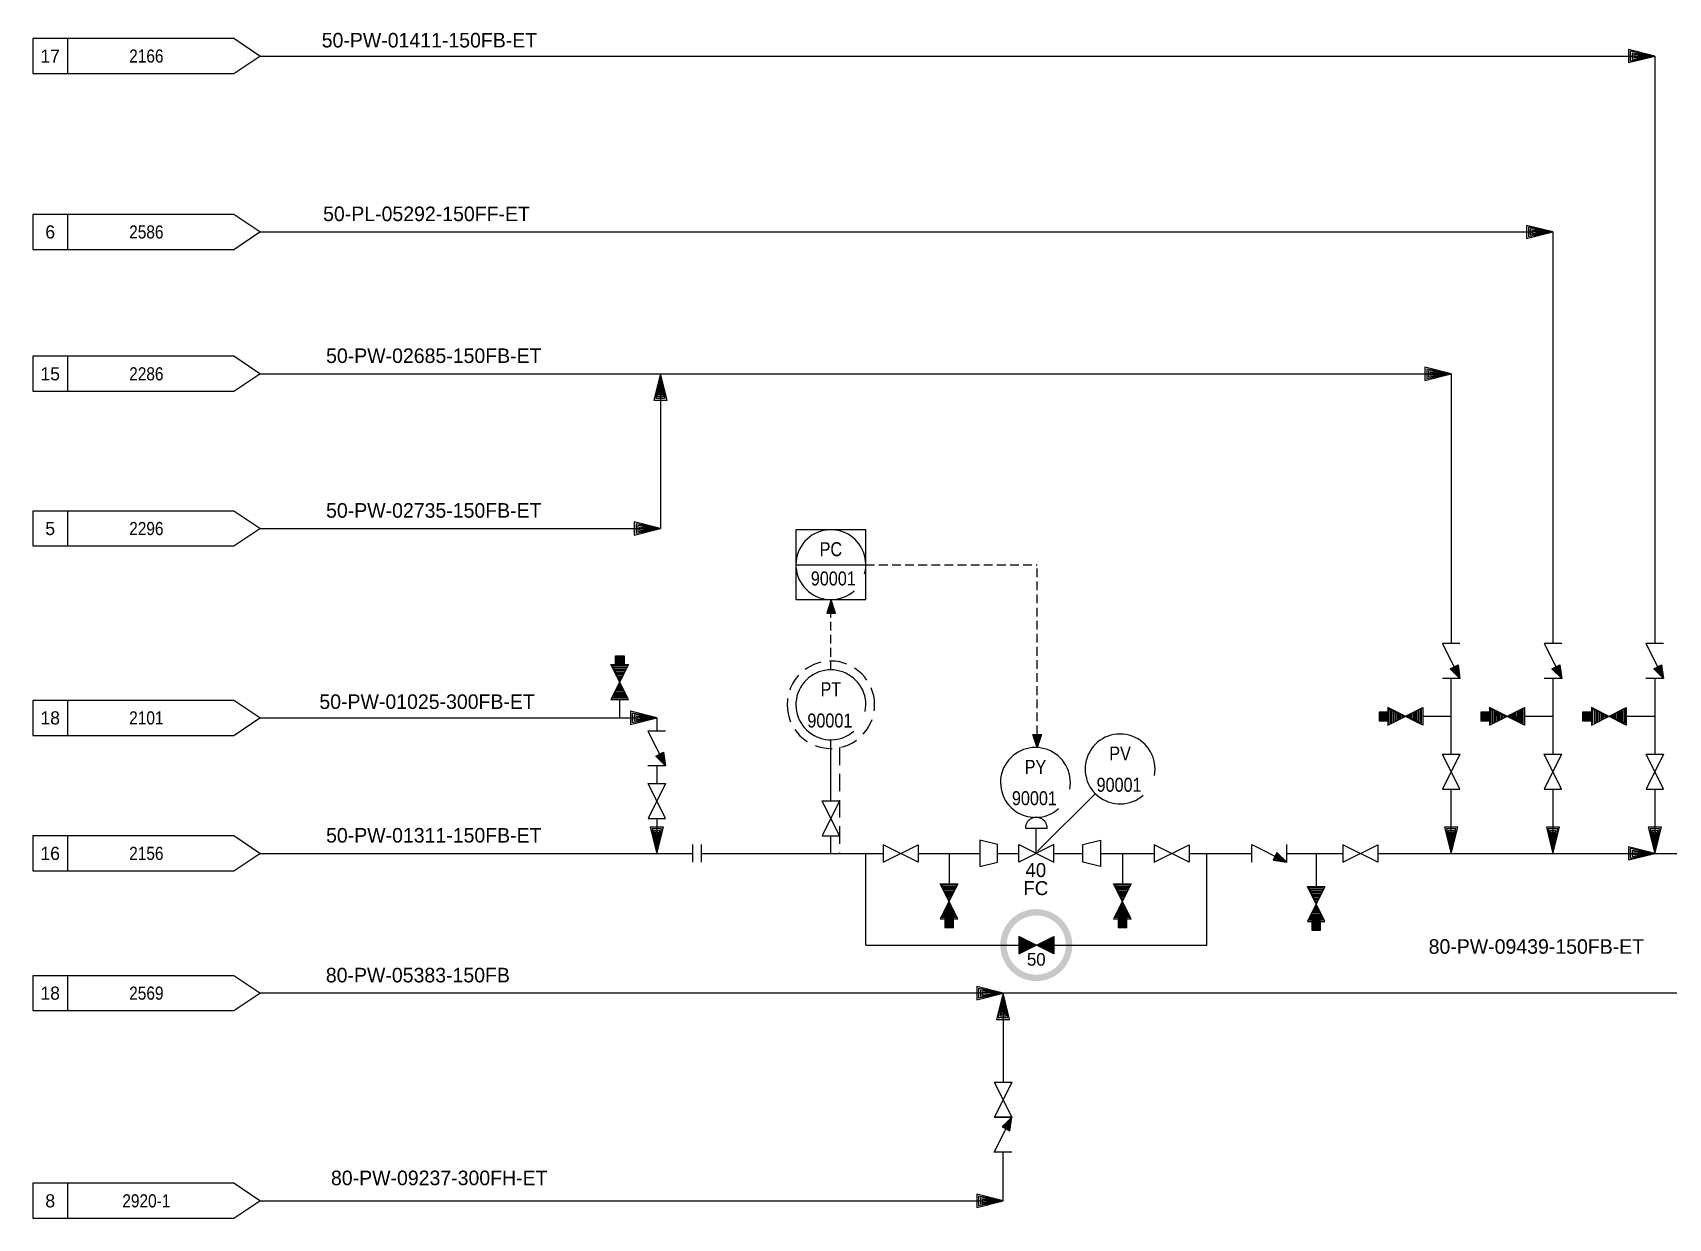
# Model space of a CAD drawing. Extents: x 31 to 826, y 171 to 558.
# Drawn here: x 31.1 to 311.8, y 354.9 to 558.4 of the extents above; entities that cross this region are included whole.
import ezdxf
from ezdxf.enums import TextEntityAlignment as Align

# ---------------------------------------------------------------- set-up
doc = ezdxf.new("R2010")
doc.units = 0
doc.header["$LTSCALE"] = 12
doc.header["$MEASUREMENT"] = 0
doc.linetypes.add('HIDDEN', pattern=[0.375, 0.25, -0.125])
doc.linetypes.add('HIDDEN2', pattern=[0.1875, 0.125, -0.0625])
for name, color, linetype in [('ATEXT', 7, 'Continuous'), ('CODE', 1, 'Continuous'), ('CTW', 6, 'Continuous'), ('EL', 3, 'HIDDEN'), ('ELECT', 3, 'HIDDEN2'), ('FREE-TEXT', 1, 'Continuous'), ('GRA', 7, 'Continuous'), ('INS', 2, 'Continuous'), ('INSATT', 2, 'Continuous'), ('INST', 2, 'Continuous'), ('MAJORP', 6, 'Continuous'), ('MIN', 6, 'Continuous'), ('MINORP', 6, 'Continuous'), ('PIP', 1, 'Continuous'), ('REV', 2, 'Continuous'), ('TEXT', 7, 'Continuous')]:
    doc.layers.add(name, color=color, linetype=linetype)
doc.styles.add('INS_TAG', font='Dengl.ttf')
doc.styles.add('LETTER', font='Dengl.ttf')
doc.styles.get("Standard").update_dxf_attribs({"font": 'Dengl.ttf'})
doc.styles.add('style1', font='Dengl.ttf')
doc.styles.add('VAL_TAG', font='Dengl.ttf')

# ---------------------------------------------------------------- blocks, each defined once
blk = doc.blocks.new('AA2')
at = {"layer": 'GRA', "color": 7, "linetype": 'Continuous'}
blk.add_lwpolyline([(0, 0), (0.188, 0.047), (0.188, -0.047), (0, 0), (0.175, 0.034), (0.175, -0.034), (0, 0), (0.162, 0.021), (0.162, -0.022), (0, 0), (0.15, 0.01), (0.15, -0.011), (0, 0), (0.139, 0)], dxfattribs=at)
blk = doc.blocks.new('mis007')
blk.add_line((-1.375, -0.125), (-1.375, 0.125))
blk.add_lwpolyline([(-0.1875, -0.125), (0, 0), (-0.1875, 0.125), (-1.625, 0.125), (-1.625, -0.125)], close=True)
at = {"style": 'style1'}
for tag, p in [('#', (-1.5, -0.046875)), ('DWG.NUMBER', (-0.6875, -0.046875))]:
    blk.add_attdef(tag, text='', height=0.09375, dxfattribs=at).set_placement(p, align=Align.CENTER)
blk = doc.blocks.new('VALLGA')
for p, q in [((0.125, -0.062), (-0.125, 0.062)), ((-0.125, -0.062), (0.125, 0.062)), ((-0.125, 0.062), (-0.125, -0.062)), ((0.125, 0.062), (0.125, -0.062))]:
    blk.add_line(p, q)
at = {"layer": 'CODE', "style": 'VAL_TAG'}
for tag, p in [('DISPLAY', (0, 0.09)), ('VALVE_CODE', (0, -0.186))]:
    blk.add_attdef(tag, text='', height=0.09, dxfattribs=at).set_placement(p, align=Align.CENTER)
at = {"layer": 'CODE', "style": 'VAL_TAG', "flags": 1}
for tag, p in [('VALVE_SIZE', (0, -0.31)), ('VALVE_LINE', (0, -0.434)), ('VALVE_SPEC', (0, -0.559)), ('VALVE_FITT', (0, -0.684)), ('VALVE_DWG', (0, -0.809))]:
    blk.add_attdef(tag, text='', height=0.09, dxfattribs=at).set_placement(p, align=Align.CENTER)
blk = doc.blocks.new('VALLGLC')
for p, q in [((-0.125, -0.062), (0.125, 0.062)), ((0.125, -0.062), (-0.125, 0.062)), ((-0.125, 0.062), (-0.125, -0.062)), ((0.125, 0.062), (0.125, -0.062))]:
    blk.add_line(p, q)
at = {"const_width": 0.469}
blk.add_lwpolyline([(0.023, 0, 1), (-0.023, 0, 1)], format="xyb", close=True, dxfattribs=at)
for p in [(-0.125, 0), (0.125, 0)]:
    blk.add_point(p)
for points in [[(0, 0), (-0.125, -0.062), (-0.125, 0.062)], [(0, 0), (0.125, -0.062), (0.125, 0.062)]]:
    blk.add_solid(points)
at = {"layer": 'CODE', "style": 'VAL_TAG'}
blk.add_attdef('VALVE_CODE', text='', height=0.09, dxfattribs=at).set_placement((0, -0.182), align=Align.CENTER)
at = {"layer": 'CODE', "style": 'VAL_TAG', "flags": 1}
for tag, p in [('VALVE_SIZE', (0, -0.314)), ('VALVE_LINE', (0, -0.453)), ('VALVE_SPEC', (0, -0.578)), ('VALVE_FITT', (0, -0.703)), ('VALVE_DWG', (0, -0.828))]:
    blk.add_attdef(tag, text='', height=0.09, dxfattribs=at).set_placement(p, align=Align.CENTER)
at = {"layer": 'TEXT', "style": 'VAL_TAG'}
blk.add_attdef('DISPLAY', text='', height=0.09, dxfattribs=at).set_placement((0, 0.093), align=Align.CENTER)
blk = doc.blocks.new('PIP2')
at = {"layer": 'ATEXT', "color": 7, "linetype": 'Continuous'}
for p, q in [((-0.063, 0), (-0.063, 0)), ((0.063, 0), (0.063, 0))]:
    blk.add_line(p, q, dxfattribs=at)
at = {"layer": 'PIP', "color": 1, "linetype": 'Continuous'}
blk.add_lwpolyline([(0.063, -0.063), (0.063, -0.063), (-0.063, -0.094), (-0.063, 0.094), (0.063, 0.063), (0.063, -0.063)], dxfattribs=at)
blk = doc.blocks.new('VC1')
at = {"layer": 'PIP', "color": 1, "linetype": 'Continuous'}
for points in [[(-0.125, -0.063), (-0.125, -0.063), (-0.125, 0.063), (0.125, -0.063), (0.125, 0.063)], [(0.125, -0.063), (0.055, 0.007), (0.027, -0.049), (0.125, -0.063), (0.055, 0.003), (0.031, -0.046), (0.125, -0.063), (0.055, -0.001), (0.034, -0.043), (0.125, -0.063), (0.055, -0.006), (0.038, -0.041), (0.125, -0.063), (0.055, -0.01), (0.041, -0.038), (0.125, -0.063), (0.056, -0.013), (0.044, -0.037), (0.125, -0.063), (0.057, -0.015), (0.046, -0.036), (0.125, -0.063), (0.058, -0.018), (0.049, -0.035), (0.125, -0.063), (0.059, -0.021), (0.052, -0.035), (0.125, -0.063), (0.059, -0.023), (0.054, -0.034), (0.125, -0.063), (0.06, -0.026), (0.057, -0.033), (0.125, -0.063), (0.061, -0.028), (0.059, -0.032), (0.125, -0.063), (0.06, -0.03)]]:
    blk.add_lwpolyline(points, dxfattribs=at)
blk = doc.blocks.new('AA3')
at = {"layer": 'GRA', "color": 7, "linetype": 'Continuous'}
blk.add_lwpolyline([(0, 0), (0.094, 0.031), (0.094, -0.031), (0, 0), (0.088, 0.02), (0.088, -0.02), (0, 0), (0.082, 0.012), (0.082, -0.012), (0, 0), (0.076, 0.006), (0.076, -0.006), (0, 0), (0.072, 0)], dxfattribs=at)
blk = doc.blocks.new('VN1')
at = {"layer": 'PIP', "color": 1, "linetype": 'Continuous'}
for points in [[(-0.125, -0.063), (-0.125, -0.063), (0.125, 0.063), (0.125, -0.063), (-0.125, 0.063), (-0.125, -0.063)], [(-0.116, -0.051), (-0.116, 0.053), (-0.106, 0.048), (-0.106, -0.047), (-0.098, -0.043), (-0.098, 0.043), (-0.089, 0.039), (-0.089, -0.039), (-0.081, -0.035), (-0.081, 0.035), (-0.072, 0.032), (-0.071, -0.032), (-0.064, -0.028), (-0.064, 0.028), (-0.056, 0.024), (-0.056, -0.023), (-0.048, -0.019), (-0.048, 0.02), (-0.04, 0.016), (-0.04, -0.016), (-0.033, -0.012), (-0.033, 0.012), (-0.024, 0.008), (-0.024, -0.008), (-0.018, -0.005), (-0.018, 0.006), (-0.012, 0.003), (-0.012, -0.002), (-0.006, 0)], [(0.116, -0.051), (0.116, 0.053), (0.106, 0.048), (0.106, -0.047), (0.098, -0.043), (0.098, 0.043), (0.089, 0.039), (0.089, -0.039), (0.081, -0.035), (0.081, 0.035), (0.072, 0.032), (0.071, -0.032), (0.064, -0.028), (0.064, 0.028), (0.056, 0.024), (0.056, -0.023), (0.048, -0.019), (0.048, 0.02), (0.04, 0.016), (0.04, -0.016), (0.033, -0.012), (0.033, 0.012), (0.024, 0.008), (0.024, -0.008), (0.018, -0.005), (0.018, 0.006), (0.012, 0.003), (0.012, -0.002), (0.006, 0)]]:
    blk.add_lwpolyline(points, dxfattribs=at)
blk = doc.blocks.new('plug')
for p, q in [((0, 0.03125), (0.0625, 0.03125)), ((0, -0.03125), (0, 0.03125)), ((0.0625, 0.03125), (0.0625, -0.03125)), ((0.0625, -0.03125), (0, -0.03125))]:
    blk.add_line(p, q)
at = {"const_width": 0.0625}
blk.add_lwpolyline([(0.03125, -0.03125), (0.03125, 0.03125)], dxfattribs=at)
blk = doc.blocks.new('-IVC1')
for p, q in [((0, 0.258), (0, 0.258)), ((-0.125, 0), (-0.125, 0)), ((0.125, 0), (0.125, 0))]:
    blk.add_line(p, q)
for points in [[(0.078, 0.179), (0.078, 0.183), (0.078, 0.188), (0.077, 0.192), (0.076, 0.196), (0.075, 0.2), (0.074, 0.204), (0.073, 0.207), (0.071, 0.211), (0.07, 0.215), (0.068, 0.218), (0.066, 0.222), (0.063, 0.225), (0.061, 0.229), (0.058, 0.232), (0.055, 0.235), (0.052, 0.237), (0.049, 0.24), (0.046, 0.243), (0.043, 0.245), (0.039, 0.247), (0.035, 0.249), (0.032, 0.251), (0.028, 0.252), (0.024, 0.254), (0.02, 0.255), (0.016, 0.256), (0.012, 0.257), (0.008, 0.257), (0.004, 0.257), (0, 0.258), (-0.004, 0.257), (-0.008, 0.257), (-0.012, 0.257), (-0.016, 0.256), (-0.02, 0.255), (-0.024, 0.254), (-0.028, 0.252), (-0.032, 0.251), (-0.035, 0.249), (-0.039, 0.247), (-0.043, 0.245), (-0.046, 0.243), (-0.049, 0.24), (-0.052, 0.237), (-0.055, 0.235), (-0.058, 0.232), (-0.061, 0.229), (-0.063, 0.225), (-0.066, 0.222), (-0.068, 0.218), (-0.07, 0.215), (-0.071, 0.211), (-0.073, 0.207), (-0.074, 0.204), (-0.075, 0.2), (-0.076, 0.196), (-0.077, 0.192), (-0.078, 0.188), (-0.078, 0.183), (-0.078, 0.179)], [(-0.078, 0.179), (-0.078, 0.179), (0.078, 0.179)], [(0, 0), (0, 0), (0, 0.179)], [(-0.125, -0.063), (-0.125, -0.063), (-0.125, 0.063), (0.125, -0.063), (0.125, 0.063), (-0.125, -0.063)]]:
    blk.add_lwpolyline(points)
blk = doc.blocks.new('INS07_new')
blk.add_lwpolyline([(-0.25, 0.25), (-0.25, -0.25), (0.25, -0.25), (0.25, 0.25)], close=True)
blk.add_lwpolyline([(-0.25, 0), (0.25, 0)])
blk.add_arc((0, 0), 0.25, 345.0872, 311.8048)
at = {"style": 'INS_TAG', "flags": 1}
blk.add_attdef('INS_HOST', text='', height=0.1, dxfattribs=at).set_placement((0, 0.269), align=Align.CENTER)
at = {"style": 'INS_TAG', "width": 0.8649}
for tag, p in [('INS_SERVICE', (0, 0.061)), ('INS_NUM', (0, -0.162))]:
    blk.add_attdef(tag, text='', height=0.1, dxfattribs=at).set_placement(p, align=Align.CENTER)
blk = doc.blocks.new('INS01B')
blk.add_arc((0, 0), 0.25, 349.1931, 311.4096)
at = {"style": 'INS_TAG', "flags": 1}
blk.add_attdef('INS_HOST', text='', height=0.1, dxfattribs=at).set_placement((0, 0.269), align=Align.CENTER)
at = {"style": 'INS_TAG'}
blk.add_attdef('INS_SERVICE', text='', height=0.1, dxfattribs=at).set_placement((0, 0.061), align=Align.CENTER)
blk.add_attdef('INS_NUM', (-0.168, -0.163), '', height=0.1, dxfattribs=at)

msp = doc.modelspace()

# ---------------------------------------------------------------- linework, layer by layer
at = {"layer": 'CTW'}
for p, q in [((131.86, 440.75), (131.86, 443.91)), ((70.11, 417.5), (144.34, 417.5)), ((261.93, 417.5), (318.37, 417.5))]:
    msp.add_line(p, q, dxfattribs=at)
at = {"layer": 'EL'}
msp.add_line((169.58, 435.65), (169.58, 417.5), dxfattribs=at)
msp.add_lwpolyline([(175.58, 443, 1), (160.58, 443, 1)], format="xyb", close=True, dxfattribs=at)
at = {"layer": 'ELECT'}
for p in [(174.08, 467.05), (203.48, 435.67)]:
    msp.add_line(p, (203.48, 467.05), dxfattribs=at)
msp.add_lwpolyline([(168.08, 449), (168.08, 461.06)], dxfattribs=at)
at = {"layer": 'INST'}
msp.add_line((168.08, 426.5), (168.08, 437), dxfattribs=at)
at = {"layer": 'MAJORP'}
msp.add_line((280.87, 393.5), (267.37, 393.5), dxfattribs=at)
at = {"layer": 'MIN', "color": 6, "linetype": 'Continuous'}
for p, q in [((70.12, 554.36), (309.46, 554.36)), ((309.46, 554.36), (309.46, 453.5)), ((70.12, 524.17), (291.99, 524.17)), ((291.99, 524.17), (291.99, 453.5)), ((70.12, 499.82), (274.52, 499.82)), ((138.85, 499.82), (138.85, 473.26)), ((274.52, 499.82), (274.52, 453.5)), ((70.12, 473.26), (138.85, 473.26)), ((274.52, 434.52), (274.52, 447.5)), ((291.99, 447.5), (291.99, 434.52)), ((309.46, 447.5), (309.46, 434.52)), ((70.11, 440.75), (138.21, 440.75)), ((274.52, 417.5), (274.52, 428.52)), ((291.99, 428.52), (291.99, 417.5)), ((309.46, 428.52), (309.46, 417.5)), ((145.84, 417.5), (177.08, 417.5)), ((174.08, 401.75), (174.08, 417.5)), ((183.08, 417.5), (193.67, 417.5)), ((196.67, 417.5), (200.33, 417.5)), ((206.33, 417.5), (211.34, 417.5)), ((214.34, 417.5), (223.58, 417.5)), ((229.58, 417.5), (240.31, 417.5)), ((232.58, 401.75), (232.58, 417.5)), ((246.31, 417.5), (255.93, 417.5)), ((251.36, 417.5), (251.36, 411.8)), ((174.08, 401.75), (200.33, 401.75)), ((206.33, 401.75), (232.58, 401.75)), ((267.37, 393.5), (70.12, 393.5)), ((197.62, 393.5), (197.62, 378.22)), ((329.62, 393.5), (280.87, 393.5)), ((197.62, 357.86), (197.62, 366.22)), ((70.12, 357.86), (197.62, 357.86))]:
    msp.add_line(p, q, dxfattribs=at)
at = {"layer": 'MIN'}
for p, q in [((138.21, 440.75), (138.21, 438.5)), ((138.21, 432.5), (138.21, 429.5)), ((138.21, 423.5), (138.21, 417.5))]:
    msp.add_line(p, q, dxfattribs=at)
at = {"layer": 'MINORP'}
for p, q in [((274.52, 441.01), (269.64, 441.01)), ((291.99, 441.01), (287.11, 441.01)), ((309.46, 441.01), (304.58, 441.01)), ((168.08, 417.5), (168.08, 420.5))]:
    msp.add_line(p, q, dxfattribs=at)
for points in [[(188.37, 417.5), (188.37, 412.25)], [(218.12, 417.5), (218.12, 412.25)]]:
    msp.add_lwpolyline(points, dxfattribs=at)
at = {"layer": 'PIP'}
for p, q in [((144.34, 419), (144.34, 416)), ((145.84, 419), (145.84, 416))]:
    msp.add_line(p, q, dxfattribs=at)
at = {"layer": 'REV'}
msp.add_line((213.46, 427.74), (203.53, 417.87), dxfattribs=at)

# ---------------------------------------------------------------- block references
ref = msp.add_blockref('mis007', (70.12, 554.36), dxfattribs=dict(xscale=24, yscale=24, zscale=24))
ref.add_attrib('#', '17', dxfattribs={"height": 2.25, "style": 'style1'}).set_placement((34.12, 553.23), align=Align.CENTER)
ref.add_attrib('DWG.NUMBER', '2166', dxfattribs={"height": 2.25, "style": 'style1', "width": 0.88}).set_placement((50.62, 554.36), align=Align.MIDDLE_CENTER)
at = {"color": 7, "linetype": 'Continuous', "yscale": 23.9998928832, "zscale": 24}
for name, p, xscale in [('AA2', (309.46, 554.36), -23.9998928832), ('AA2', (291.99, 524.17), -23.9998928832), ('AA2', (274.52, 499.82), -23.9998928832), ('AA2', (138.85, 473.26), -23.9998928832), ('VC1', (243.31, 417.5), 23.9998928832), ('AA2', (197.62, 357.86), -23.9998928832)]:
    msp.add_blockref(name, p, dxfattribs=dict(at, xscale=xscale))
ref = msp.add_blockref('mis007', (70.12, 524.17), dxfattribs=dict(xscale=24, yscale=24, zscale=24))
ref.add_attrib('#', '6', dxfattribs={"height": 2.25, "style": 'style1'}).set_placement((34.12, 523.04), align=Align.CENTER)
ref.add_attrib('DWG.NUMBER', '2586', dxfattribs={"height": 2.25, "style": 'style1', "width": 0.88}).set_placement((50.62, 523.04), align=Align.CENTER)
ref = msp.add_blockref('mis007', (70.12, 499.82), dxfattribs=dict(xscale=24, yscale=24, zscale=24))
ref.add_attrib('#', '15', dxfattribs={"height": 2.25, "style": 'style1'}).set_placement((34.12, 498.69), align=Align.CENTER)
ref.add_attrib('DWG.NUMBER', '2286', dxfattribs={"height": 2.25, "style": 'style1', "width": 0.88}).set_placement((50.62, 498.69), align=Align.CENTER)
at = {"color": 7, "linetype": 'Continuous', "zscale": 24}
for name, p, xscale, yscale, rotation in [('AA2', (138.85, 499.82), -23.99989288320001, 23.9998928832, 90.00000286478306), ('VC1', (274.52, 450.5), -23.9998928832, 23.9998928832, 90), ('VC1', (291.99, 450.5), -23.9998928832, 23.9998928832, 90), ('VC1', (309.46, 450.5), -23.9998928832, 23.9998928832, 90), ('VC1', (138.21, 435.5), -23.9998928832, 23.9998928832, 90), ('AA2', (274.52, 417.5), 23.9998928832, -23.9998928832, 90.00000286478306), ('AA2', (291.99, 417.5), 23.9998928832, -23.9998928832, 90.00000286478306), ('AA2', (309.46, 417.5), 23.9998928832, -23.9998928832, 90.00000286478306), ('AA2', (197.62, 393.5), -23.9998928832, 23.9998928832, 90.00000286478306), ('VC1', (197.62, 369.22), 23.9998928832, 23.9998928832, 90)]:
    msp.add_blockref(name, p, dxfattribs=dict(at, xscale=xscale, yscale=yscale, rotation=rotation))
ref = msp.add_blockref('mis007', (70.12, 473.26), dxfattribs=dict(xscale=24, yscale=24, zscale=24))
ref.add_attrib('#', '5', dxfattribs={"height": 2.25, "style": 'style1'}).set_placement((34.12, 472.13), align=Align.CENTER)
ref.add_attrib('DWG.NUMBER', '2296', dxfattribs={"height": 2.25, "style": 'style1', "width": 0.88}).set_placement((50.62, 472.13), align=Align.CENTER)
ref = msp.add_blockref('mis007', (70.12, 440.75), dxfattribs=dict(xscale=24, yscale=24, zscale=24))
ref.add_attrib('#', '18', dxfattribs={"height": 2.25, "style": 'style1'}).set_placement((34.12, 439.63), align=Align.CENTER)
ref.add_attrib('DWG.NUMBER', '2101', dxfattribs={"height": 2.25, "style": 'style1', "width": 0.88}).set_placement((50.62, 439.63), align=Align.CENTER)
ref = msp.add_blockref('mis007', (70.12, 417.49), dxfattribs=dict(xscale=24, yscale=24, zscale=24))
ref.add_attrib('#', '16', dxfattribs={"height": 2.25, "style": 'style1'}).set_placement((34.12, 416.37), align=Align.CENTER)
ref.add_attrib('DWG.NUMBER', '2156', dxfattribs={"height": 2.25, "style": 'style1', "width": 0.88}).set_placement((50.62, 416.37), align=Align.CENTER)
ref = msp.add_blockref('mis007', (70.12, 393.5), dxfattribs=dict(xscale=24, yscale=24, zscale=24))
ref.add_attrib('#', '18', dxfattribs={"height": 2.25, "style": 'style1'}).set_placement((34.12, 392.38), align=Align.CENTER)
ref.add_attrib('DWG.NUMBER', '2569', dxfattribs={"height": 2.25, "style": 'style1', "width": 0.88}).set_placement((50.62, 392.38), align=Align.CENTER)
ref = msp.add_blockref('mis007', (70.12, 357.86), dxfattribs=dict(xscale=24, yscale=24, zscale=24))
ref.add_attrib('#', '8', dxfattribs={"height": 2.25, "style": 'style1'}).set_placement((34.12, 356.73), align=Align.CENTER)
ref.add_attrib('DWG.NUMBER', '2920-1', dxfattribs={"height": 2.25, "style": 'style1', "width": 0.88}).set_placement((50.62, 356.73), align=Align.CENTER)
at = {"layer": 'FREE-TEXT', "color": 7, "linetype": 'Continuous', "yscale": 24, "zscale": 24, "rotation": 180}
for p, xscale in [((195.17, 417.5), -24), ((212.84, 417.5), 24)]:
    msp.add_blockref('PIP2', p, dxfattribs=dict(at, xscale=xscale))
at = {"layer": 'INS'}
ref = msp.add_blockref('INS07_new', (168.08, 467.05), dxfattribs=dict(at, xscale=24, yscale=24, zscale=24))
ref.add_attrib('INS_SERVICE', 'PC', dxfattribs={"layer": 'INSATT', "height": 2.4, "style": 'INS_TAG', "width": 0.8649}).set_placement((168.08, 468.51), align=Align.CENTER)
ref.add_attrib('INS_NUM', '90001', dxfattribs={"layer": 'INSATT', "height": 2.4, "width": 0.8649}).set_placement((168.5, 463.48), align=Align.CENTER)
ref = msp.add_blockref('INS01B', (168.08, 443), dxfattribs=dict(at, xscale=24, yscale=24, zscale=24))
ref.add_attrib('INS_SERVICE', 'PT', dxfattribs={"layer": 'INSATT', "height": 2.4, "style": 'INS_TAG', "width": 0.8649}).set_placement((168.08, 444.47), align=Align.CENTER)
ref.add_attrib('INS_NUM', '90001', (164.05, 439.1), dxfattribs={"layer": 'INSATT', "height": 2.4, "width": 0.8649})
ref = msp.add_blockref('INS01B', (217.71, 431.98), dxfattribs=dict(at, xscale=24, yscale=24, zscale=24))
ref.add_attrib('INS_SERVICE', 'PV', dxfattribs={"layer": 'INSATT', "height": 2.4, "style": 'INS_TAG', "width": 0.8649}).set_placement((217.71, 433.44), align=Align.CENTER)
ref.add_attrib('INS_NUM', '90001', (213.68, 428.07), dxfattribs={"layer": 'INSATT', "height": 2.4, "width": 0.8649})
ref = msp.add_blockref('INS01B', (203.19, 429.67), dxfattribs=dict(at, xscale=24, yscale=24, zscale=24))
ref.add_attrib('INS_SERVICE', 'PY', dxfattribs={"layer": 'INSATT', "height": 2.4, "style": 'INS_TAG', "width": 0.8649}).set_placement((203.19, 431.14), align=Align.CENTER)
ref.add_attrib('INS_NUM', '90001', (199.15, 425.77), dxfattribs={"layer": 'INSATT', "height": 2.4, "width": 0.8649})
at = {"layer": 'PIP', "zscale": 24}
for name, p, xscale, yscale in [('AA2', (138.21, 440.75), -24, 24), ('-IVC1', (203.33, 417.5), 23.9998928832, 23.9998928832), ('VALLGA', (180.08, 417.5), 24, 24), ('VALLGA', (226.58, 417.5), -24, 24), ('VALLGA', (258.93, 417.5), 24, 24), ('AA2', (309.46, 417.5), -24, 24), ('AA2', (197.62, 393.5), -24, 24)]:
    msp.add_blockref(name, p, dxfattribs=dict(at, xscale=xscale, yscale=yscale))
at = {"layer": 'PIP', "yscale": 24, "zscale": 24}
for name, p, xscale, rotation in [('VALLGA', (274.52, 431.52), 24, 90), ('VALLGA', (291.99, 431.52), 24, 90), ('VALLGA', (309.46, 431.52), 24, 90), ('VALLGA', (138.21, 426.5), 24, 90), ('VALLGA', (168.08, 423.5), 24, 90), ('AA2', (138.21, 417.5), -24, 269.9999977054535), ('VALLGA', (197.62, 375.22), 24, 90)]:
    msp.add_blockref(name, p, dxfattribs=dict(at, xscale=xscale, rotation=rotation))
at = {"layer": 'PIP'}
ref = msp.add_blockref('VALLGLC', (203.33, 401.75), dxfattribs=dict(at, xscale=24, yscale=24, zscale=24))
ref.add_attrib('DISPLAY', '50', dxfattribs={"layer": 'TEXT', "height": 2.16, "style": 'VAL_TAG'}).set_placement((203.33, 398.22), align=Align.CENTER)
at = {"layer": 'TEXT', "zscale": 24, "rotation": 90}
for name, p, xscale, yscale in [('AA3', (168.16, 461.01), -23.9998928832, 23.9998928832), ('plug', (131.86, 449.91), 24, 24), ('VN1', (131.86, 446.91), 23.9998928832, 23.9998928832), ('AA3', (203.48, 435.67), 23.9998928832, 23.9998928832), ('VN1', (188.37, 409.25), -23.9998928832, 23.99989288319999), ('VN1', (218.12, 409.25), -23.9998928832, 23.99989288319999), ('VN1', (251.36, 408.8), -23.9998928832, 23.99989288319999), ('plug', (188.37, 406.25), -24, 24), ('plug', (218.12, 406.25), -24, 24), ('plug', (251.36, 405.8), -24, 24)]:
    msp.add_blockref(name, p, dxfattribs=dict(at, xscale=xscale, yscale=yscale))
at = {"layer": 'TEXT', "zscale": 24}
for name, p, xscale, yscale in [('plug', (263.64, 441.01), -24, 24), ('VN1', (266.64, 441.01), -23.9998928832, 23.99989288319999), ('plug', (281.11, 441.01), -24, 24), ('VN1', (284.11, 441.01), -23.9998928832, 23.99989288319999), ('plug', (298.58, 441.01), -24, 24), ('VN1', (301.58, 441.01), -23.9998928832, 23.99989288319999)]:
    msp.add_blockref(name, p, dxfattribs=dict(at, xscale=xscale, yscale=yscale))

# ---------------------------------------------------------------- texts
at = {"style": 'LETTER'}
for s, p in [('50-PW-01411-150FB-ET', (80.71, 555.83)), ('50-PL-05292-150FF-ET', (80.95, 526.02)), ('50-PW-02685-150FB-ET', (81.46, 501.67)), ('50-PW-02735-150FB-ET', (81.46, 475.11)), ('50-PW-01025-300FB-ET', (80.31, 442.29)), ('50-PW-01311-150FB-ET', (81.46, 419.35)), ('80-PW-09439-150FB-ET', (270.66, 400.26)), ('80-PW-05383-150FB', (81.42, 395.35)), ('80-PW-09237-300FH-ET', (82.3, 360.54))]:
    msp.add_text(s, height=2.5, dxfattribs=at).set_placement(p)
at = {"layer": 'TEXT'}
for s, p in [('40', (203.25, 413.43)), ('FC', (203.25, 410.33))]:
    msp.add_text(s, height=2.4, dxfattribs=at).set_placement(p, align=Align.CENTER)

doc.saveas('drawing.dxf')
